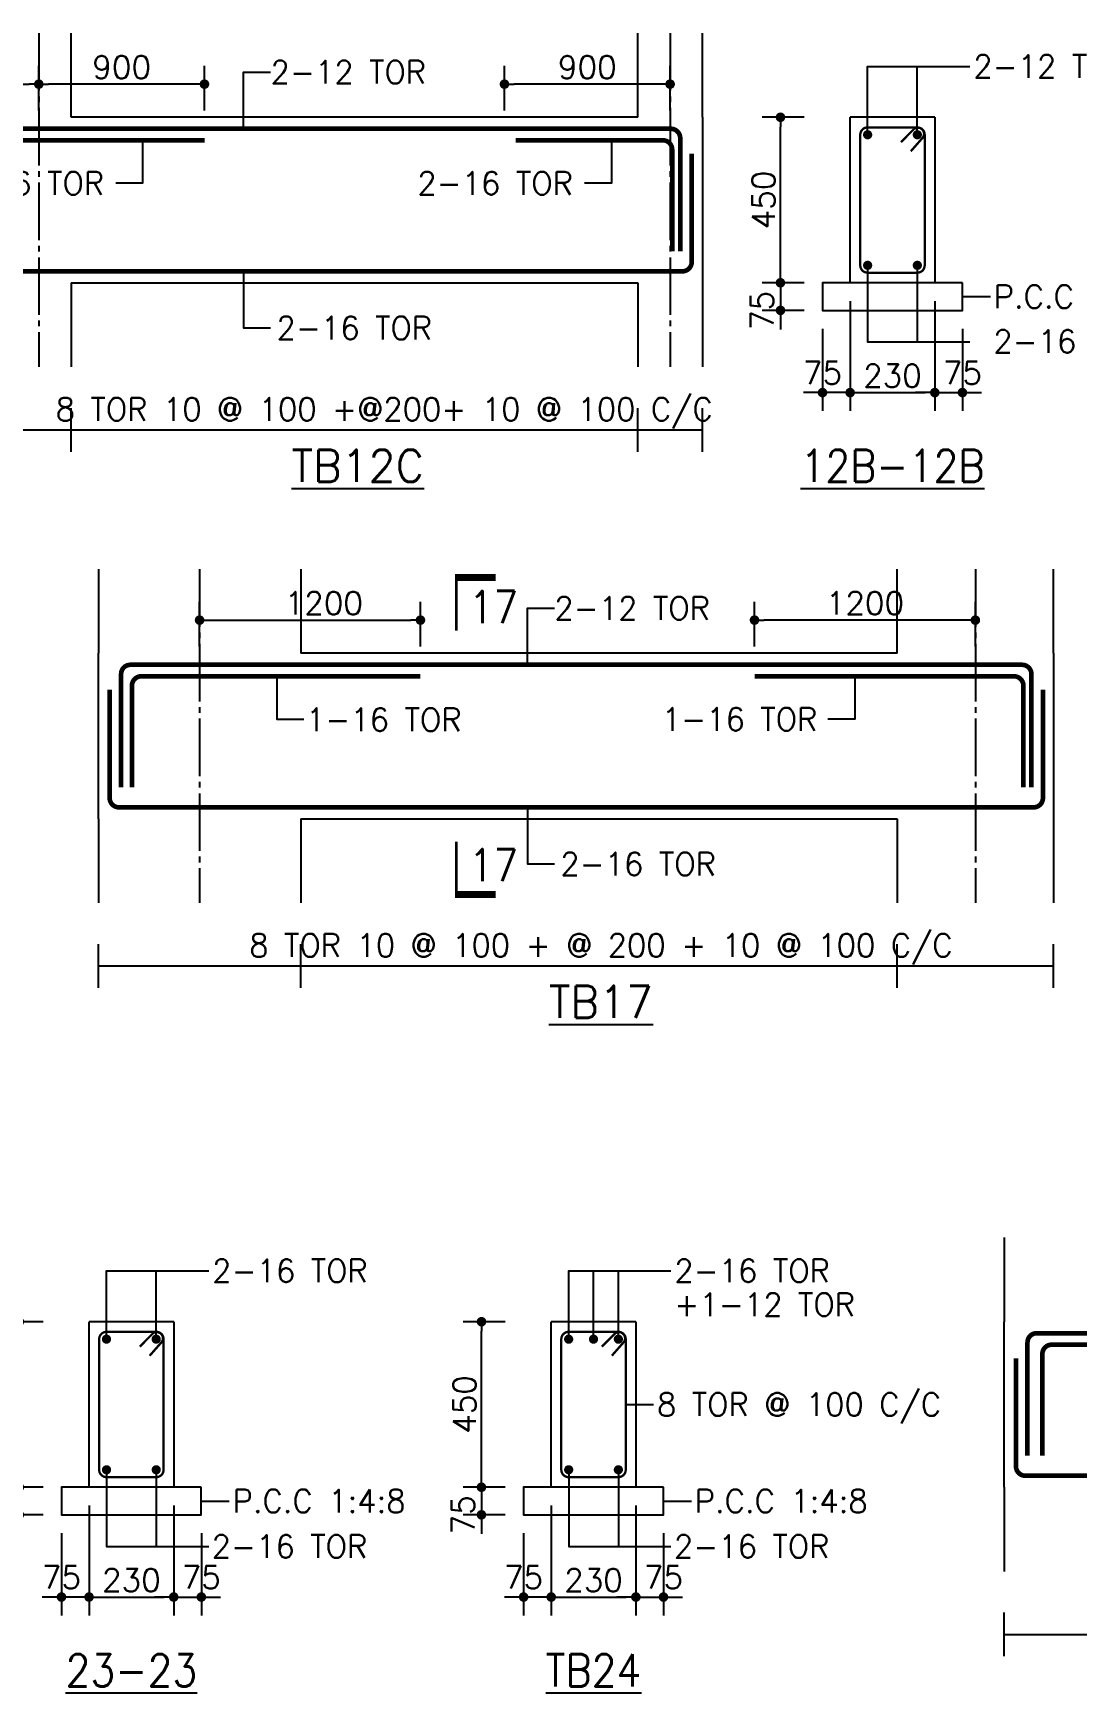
# Model space of a CAD drawing. Extents: x -200722 to 834823, y -494970 to 88783.
# Drawn here: x 258363 to 269703, y -396005 to -377959 of the extents above; entities that cross this region are included whole.
import ezdxf
from ezdxf.enums import TextEntityAlignment as Align

# ---------------------------------------------------------------- set-up
doc = ezdxf.new("R2010")
doc.units = 0
doc.header["$LTSCALE"] = 100
doc.header["$MEASUREMENT"] = 0
doc.header["$PDMODE"] = 34
doc.linetypes.add('CL', pattern=[3.25, 2.5, -0.25, 0.25, -0.25])
doc.layers.get('0').update_dxf_attribs({"linetype": 'CONTINUOUS'})
doc.layers.get('DEFPOINTS').update_dxf_attribs({"linetype": 'CONTINUOUS'})
for name, color, linetype in [('ARO', 7, 'CONTINUOUS'), ('B_NO', 3, 'CONTINUOUS'), ('BEAM', 4, 'CONTINUOUS'), ('CL', 8, 'CL'), ('FOOTING DIM', 4, 'CONTINUOUS'), ('STEEL', 6, 'CONTINUOUS'), ('TEXT', 2, 'CONTINUOUS')]:
    doc.layers.add(name, color=color, linetype=linetype)
doc.styles.add('ROMANS', font='romans.shx')
doc.styles.get("Standard").update_dxf_attribs({"font": 'simplex.shx'})
doc.dimstyles.new('STANDARD$0', dxfattribs={"dimtxt": 2.5, "dimasz": 2.5, "dimexe": 2, "dimexo": 0.7, "dimgap": 0.9, "dimtad": 1, "dimdec": 0, "dimdsep": 46, "dimtxsty": 'ROMANS', "dimcen": 0.09, "dimclrd": 4, "dimclre": 4, "dimclrt": 3, "dimadec": 0, "dimazin": 0, "dimtfac": 1, "dimtdec": 0, "dimtmove": 0, "dimatfit": 3, "dimfxl": 1, "dimtolj": 1, "dimtzin": 0, "dimarcsym": 0})

# ---------------------------------------------------------------- blocks, each defined once
blk = doc.blocks.new('DOT')
at = {"color": 0, "linetype": 'ByBlock'}
blk.add_line((-0.5, 0), (-1, 0), dxfattribs=at)
at = {"color": 0, "linetype": 'ByBlock', "const_width": 0.5}
blk.add_lwpolyline([(-0.25, 0, 1), (0.25, 0, 1)], format="xyb", close=True, dxfattribs=at)
blk = doc.blocks.new('*D1486')
at = {"layer": 'BEAM', "color": 0, "lineweight": -2, "transparency": 16777216}
for p, q in [((267240, -380873), (267240, -382067)), ((268160, -380873), (268160, -382067)), ((267344, -381867), (268056, -381867))]:
    blk.add_line(p, q, dxfattribs=at)
at = {"layer": 'DEFPOINTS', "color": 0, "lineweight": -3, "transparency": 16777216}
for p in [(267240, -380673), (268160, -380673), (268160, -381867)]:
    blk.add_point(p, dxfattribs=at)
at = {"layer": 'BEAM', "color": 0, "lineweight": -2, "transparency": 16777216, "xscale": 104, "yscale": 104, "zscale": 104, "rotation": 180}
blk.add_blockref('DOT', (267240, -381867), dxfattribs=at)
at = {"layer": 'BEAM', "color": 0, "lineweight": -2, "transparency": 16777216, "xscale": 104, "yscale": 104, "zscale": 104}
blk.add_blockref('DOT', (268160, -381867), dxfattribs=at)
at = {"layer": 'BEAM', "color": 0, "transparency": 16777216, "insert": (267700, -381683), "char_height": 248, "attachment_point": 5}
blk.add_mtext('\\A1;230', dxfattribs=at)
blk = doc.blocks.new('_DOT')
at = {"color": 0, "linetype": 'ByBlock'}
blk.add_line((-0.5, 0), (-1, 0), dxfattribs=at)
at = {"color": 0, "linetype": 'ByBlock', "const_width": 0.5}
blk.add_lwpolyline([(-0.25, 0, 1), (0.25, 0, 1)], format="xyb", close=True, dxfattribs=at)
blk = doc.blocks.new('*D1487')
at = {"layer": 'BEAM', "color": 0, "lineweight": -2, "transparency": 16777216}
for p, q in [((266740, -378873), (266283, -378873)), ((266483, -380569), (266483, -378977)), ((266740, -380673), (266283, -380673))]:
    blk.add_line(p, q, dxfattribs=at)
at = {"layer": 'DEFPOINTS', "color": 0, "lineweight": -3, "transparency": 16777216}
for p in [(266483, -378873), (266940, -378873), (266940, -380673)]:
    blk.add_point(p, dxfattribs=at)
at = {"layer": 'BEAM', "color": 0, "lineweight": -2, "transparency": 16777216, "xscale": 104, "yscale": 104, "zscale": 104}
for p, rotation in [((266483, -378873), 90), ((266483, -380673), 270)]:
    blk.add_blockref('DOT', p, dxfattribs=dict(at, rotation=rotation))
at = {"layer": 'BEAM', "color": 0, "transparency": 16777216, "insert": (266299, -379773), "char_height": 248, "attachment_point": 5, "rotation": 90}
blk.add_mtext('\\A1;450', dxfattribs=at)
blk = doc.blocks.new('*D1489')
at = {"layer": 'BEAM', "color": 0, "lineweight": -2, "transparency": 16777216}
for p, q in [((268160, -381173), (268160, -382067)), ((268460, -381173), (268460, -382067)), ((268056, -381867), (267952, -381867)), ((268160, -381867), (268460, -381867)), ((268564, -381867), (268668, -381867))]:
    blk.add_line(p, q, dxfattribs=at)
at = {"layer": 'DEFPOINTS', "color": 0, "lineweight": -3, "transparency": 16777216}
for p in [(268160, -380973), (268460, -380973), (268460, -381867)]:
    blk.add_point(p, dxfattribs=at)
at = {"layer": 'BEAM', "color": 0, "lineweight": -2, "transparency": 16777216, "xscale": 104, "yscale": 104, "zscale": 104}
blk.add_blockref('DOT', (268160, -381867), dxfattribs=at)
at = {"layer": 'BEAM', "color": 0, "lineweight": -2, "transparency": 16777216, "xscale": 104, "yscale": 104, "zscale": 104, "rotation": 180}
blk.add_blockref('DOT', (268460, -381867), dxfattribs=at)
at = {"layer": 'BEAM', "color": 0, "transparency": 16777216, "insert": (268460, -381651), "char_height": 248, "attachment_point": 5}
blk.add_mtext('\\A1;75', dxfattribs=at)
blk = doc.blocks.new('*D1490')
at = {"layer": 'BEAM', "color": 0, "lineweight": -2, "transparency": 16777216}
for p, q in [((266940, -381173), (266940, -382067)), ((267240, -381173), (267240, -382067)), ((266836, -381867), (266732, -381867)), ((267240, -381867), (266940, -381867)), ((267344, -381867), (267448, -381867))]:
    blk.add_line(p, q, dxfattribs=at)
at = {"layer": 'DEFPOINTS', "color": 0, "lineweight": -3, "transparency": 16777216}
for p in [(266940, -380973), (267240, -380973), (266940, -381867)]:
    blk.add_point(p, dxfattribs=at)
at = {"layer": 'BEAM', "color": 0, "lineweight": -2, "transparency": 16777216, "xscale": 104, "yscale": 104, "zscale": 104}
blk.add_blockref('DOT', (266940, -381867), dxfattribs=at)
at = {"layer": 'BEAM', "color": 0, "lineweight": -2, "transparency": 16777216, "xscale": 104, "yscale": 104, "zscale": 104, "rotation": 180}
blk.add_blockref('DOT', (267240, -381867), dxfattribs=at)
at = {"layer": 'BEAM', "color": 0, "transparency": 16777216, "insert": (266940, -381651), "char_height": 248, "attachment_point": 5}
blk.add_mtext('\\A1;75', dxfattribs=at)
blk = doc.blocks.new('*D1491')
at = {"layer": 'BEAM', "color": 0, "lineweight": -2, "transparency": 16777216}
for p, q in [((266483, -380569), (266483, -380465)), ((266740, -380673), (266283, -380673)), ((266483, -380673), (266483, -380973)), ((266740, -380973), (266283, -380973)), ((266483, -381077), (266483, -381181))]:
    blk.add_line(p, q, dxfattribs=at)
at = {"layer": 'DEFPOINTS', "color": 0, "lineweight": -3, "transparency": 16777216}
for p in [(266940, -380673), (266483, -380973), (266940, -380973)]:
    blk.add_point(p, dxfattribs=at)
at = {"layer": 'BEAM', "color": 0, "lineweight": -2, "transparency": 16777216, "xscale": 104, "yscale": 104, "zscale": 104}
for p, rotation in [((266483, -380673), 270), ((266483, -380973), 90)]:
    blk.add_blockref('DOT', p, dxfattribs=dict(at, rotation=rotation))
at = {"layer": 'BEAM', "color": 0, "transparency": 16777216, "insert": (266283, -380973), "char_height": 248, "attachment_point": 5, "rotation": 90}
blk.add_mtext('\\A1;75', dxfattribs=at)
blk = doc.blocks.new('*D1493')
at = {"layer": 'BEAM', "color": 0, "lineweight": -2, "transparency": 16777216}
for p, q in [((263484, -378798), (263484, -378313)), ((265284, -378798), (265284, -378313)), ((265180, -378513), (263588, -378513))]:
    blk.add_line(p, q, dxfattribs=at)
at = {"layer": 'DEFPOINTS', "color": 0, "lineweight": -3, "transparency": 16777216}
for p in [(263484, -378513), (263484, -378998), (265284, -378998)]:
    blk.add_point(p, dxfattribs=at)
at = {"layer": 'BEAM', "color": 0, "lineweight": -2, "transparency": 16777216, "xscale": 104, "yscale": 104, "zscale": 104, "rotation": 180}
blk.add_blockref('DOT', (263484, -378513), dxfattribs=at)
at = {"layer": 'BEAM', "color": 0, "lineweight": -2, "transparency": 16777216, "xscale": 104, "yscale": 104, "zscale": 104}
blk.add_blockref('DOT', (265284, -378513), dxfattribs=at)
at = {"layer": 'BEAM', "color": 0, "transparency": 16777216, "insert": (264384, -378329), "char_height": 248, "attachment_point": 5}
blk.add_mtext('\\A1;900', dxfattribs=at)
blk = doc.blocks.new('*D1494')
at = {"layer": 'BEAM', "color": 0, "lineweight": -2, "transparency": 16777216}
for p, q in [((258424, -378798), (258424, -378313)), ((260224, -378798), (260224, -378313)), ((260120, -378513), (258528, -378513))]:
    blk.add_line(p, q, dxfattribs=at)
at = {"layer": 'DEFPOINTS', "color": 0, "lineweight": -3, "transparency": 16777216}
for p in [(258424, -378513), (258424, -378998), (260224, -378998)]:
    blk.add_point(p, dxfattribs=at)
at = {"layer": 'BEAM', "color": 0, "lineweight": -2, "transparency": 16777216, "xscale": 104, "yscale": 104, "zscale": 104, "rotation": 180}
blk.add_blockref('DOT', (258424, -378513), dxfattribs=at)
at = {"layer": 'BEAM', "color": 0, "lineweight": -2, "transparency": 16777216, "xscale": 104, "yscale": 104, "zscale": 104}
blk.add_blockref('DOT', (260224, -378513), dxfattribs=at)
at = {"layer": 'BEAM', "color": 0, "transparency": 16777216, "insert": (259324, -378329), "char_height": 248, "attachment_point": 5}
blk.add_mtext('\\A1;900', dxfattribs=at)
blk = doc.blocks.new('*D1495')
at = {"layer": 'BEAM', "color": 0, "lineweight": -2, "transparency": 16777216}
for p, q in [((256224, -378798), (256224, -378313)), ((258424, -378798), (258424, -378313)), ((256328, -378513), (258320, -378513))]:
    blk.add_line(p, q, dxfattribs=at)
at = {"layer": 'DEFPOINTS', "color": 0, "lineweight": -3, "transparency": 16777216}
for p in [(258424, -378513), (256224, -378998), (258424, -378998)]:
    blk.add_point(p, dxfattribs=at)
at = {"layer": 'BEAM', "color": 0, "lineweight": -2, "transparency": 16777216, "xscale": 104, "yscale": 104, "zscale": 104, "rotation": 180}
blk.add_blockref('DOT', (256224, -378513), dxfattribs=at)
at = {"layer": 'BEAM', "color": 0, "lineweight": -2, "transparency": 16777216, "xscale": 104, "yscale": 104, "zscale": 104}
blk.add_blockref('DOT', (258424, -378513), dxfattribs=at)
at = {"layer": 'BEAM', "color": 0, "transparency": 16777216, "insert": (257324, -378329), "char_height": 248, "attachment_point": 5}
blk.add_mtext('\\A1;1100', dxfattribs=at)
blk = doc.blocks.new('*D1516')
at = {"layer": 'BEAM', "color": 0, "lineweight": -2, "transparency": 16777216}
for p, q in [((266201, -384627), (266201, -384141)), ((268601, -384627), (268601, -384141)), ((268497, -384341), (266305, -384341))]:
    blk.add_line(p, q, dxfattribs=at)
at = {"layer": 'DEFPOINTS', "color": 0, "lineweight": -3, "transparency": 16777216}
for p in [(266201, -384341), (266201, -384827), (268601, -384827)]:
    blk.add_point(p, dxfattribs=at)
at = {"layer": 'BEAM', "color": 0, "lineweight": -2, "transparency": 16777216, "xscale": 104, "yscale": 104, "zscale": 104, "rotation": 180}
blk.add_blockref('DOT', (266201, -384341), dxfattribs=at)
at = {"layer": 'BEAM', "color": 0, "lineweight": -2, "transparency": 16777216, "xscale": 104, "yscale": 104, "zscale": 104}
blk.add_blockref('DOT', (268601, -384341), dxfattribs=at)
at = {"layer": 'BEAM', "color": 0, "transparency": 16777216, "insert": (267401, -384157), "char_height": 248, "attachment_point": 5}
blk.add_mtext('\\A1;1200', dxfattribs=at)
blk = doc.blocks.new('*D1519')
at = {"layer": 'BEAM', "color": 0, "lineweight": -2, "transparency": 16777216}
for p, q in [((260171, -384627), (260171, -384141)), ((262571, -384627), (262571, -384141)), ((260275, -384341), (262467, -384341))]:
    blk.add_line(p, q, dxfattribs=at)
at = {"layer": 'DEFPOINTS', "color": 0, "lineweight": -3, "transparency": 16777216}
for p in [(262571, -384341), (260171, -384827), (262571, -384827)]:
    blk.add_point(p, dxfattribs=at)
at = {"layer": 'BEAM', "color": 0, "lineweight": -2, "transparency": 16777216, "xscale": 104, "yscale": 104, "zscale": 104, "rotation": 180}
blk.add_blockref('DOT', (260171, -384341), dxfattribs=at)
at = {"layer": 'BEAM', "color": 0, "lineweight": -2, "transparency": 16777216, "xscale": 104, "yscale": 104, "zscale": 104}
blk.add_blockref('DOT', (262571, -384341), dxfattribs=at)
at = {"layer": 'BEAM', "color": 0, "transparency": 16777216, "insert": (261521, -384157), "char_height": 248, "attachment_point": 5}
blk.add_mtext('\\A1;1200', dxfattribs=at)
blk = doc.blocks.new('*D1549')
at = {"layer": 'BEAM', "color": 0, "lineweight": -2, "transparency": 16777216}
for p, q in [((258970, -393970), (258970, -395164)), ((259890, -393970), (259890, -395164)), ((259074, -394964), (259786, -394964))]:
    blk.add_line(p, q, dxfattribs=at)
at = {"layer": 'DEFPOINTS', "color": 0, "lineweight": -3, "transparency": 16777216}
for p in [(258970, -393770), (259890, -393770), (259890, -394964)]:
    blk.add_point(p, dxfattribs=at)
at = {"layer": 'BEAM', "color": 0, "lineweight": -2, "transparency": 16777216, "xscale": 104, "yscale": 104, "zscale": 104, "rotation": 180}
blk.add_blockref('DOT', (258970, -394964), dxfattribs=at)
at = {"layer": 'BEAM', "color": 0, "lineweight": -2, "transparency": 16777216, "xscale": 104, "yscale": 104, "zscale": 104}
blk.add_blockref('DOT', (259890, -394964), dxfattribs=at)
at = {"layer": 'BEAM', "color": 0, "transparency": 16777216, "insert": (259430, -394780), "char_height": 248, "attachment_point": 5}
blk.add_mtext('\\A1;230', dxfattribs=at)
blk = doc.blocks.new('*D1550')
at = {"layer": 'BEAM', "color": 0, "lineweight": -2, "transparency": 16777216}
for p, q in [((258470, -391970), (258012, -391970)), ((258212, -393666), (258212, -392074)), ((258470, -393770), (258012, -393770))]:
    blk.add_line(p, q, dxfattribs=at)
at = {"layer": 'DEFPOINTS', "color": 0, "lineweight": -3, "transparency": 16777216}
for p in [(258212, -391970), (258670, -391970), (258670, -393770)]:
    blk.add_point(p, dxfattribs=at)
at = {"layer": 'BEAM', "color": 0, "lineweight": -2, "transparency": 16777216, "xscale": 104, "yscale": 104, "zscale": 104}
for p, rotation in [((258212, -391970), 90), ((258212, -393770), 270)]:
    blk.add_blockref('DOT', p, dxfattribs=dict(at, rotation=rotation))
at = {"layer": 'BEAM', "color": 0, "transparency": 16777216, "insert": (258028, -392870), "char_height": 248, "attachment_point": 5, "rotation": 90}
blk.add_mtext('\\A1;450', dxfattribs=at)
blk = doc.blocks.new('*D1545')
at = {"layer": 'BEAM', "color": 0, "lineweight": -2, "transparency": 16777216}
for p, q in [((259890, -394270), (259890, -395164)), ((260190, -394270), (260190, -395164)), ((259786, -394964), (259682, -394964)), ((259890, -394964), (260190, -394964)), ((260294, -394964), (260398, -394964))]:
    blk.add_line(p, q, dxfattribs=at)
at = {"layer": 'DEFPOINTS', "color": 0, "lineweight": -3, "transparency": 16777216}
for p in [(259890, -394070), (260190, -394070), (260190, -394964)]:
    blk.add_point(p, dxfattribs=at)
at = {"layer": 'BEAM', "color": 0, "lineweight": -2, "transparency": 16777216, "xscale": 104, "yscale": 104, "zscale": 104}
blk.add_blockref('DOT', (259890, -394964), dxfattribs=at)
at = {"layer": 'BEAM', "color": 0, "lineweight": -2, "transparency": 16777216, "xscale": 104, "yscale": 104, "zscale": 104, "rotation": 180}
blk.add_blockref('DOT', (260190, -394964), dxfattribs=at)
at = {"layer": 'BEAM', "color": 0, "transparency": 16777216, "insert": (260190, -394748), "char_height": 248, "attachment_point": 5}
blk.add_mtext('\\A1;75', dxfattribs=at)
blk = doc.blocks.new('*D1546')
at = {"layer": 'BEAM', "color": 0, "lineweight": -2, "transparency": 16777216}
for p, q in [((258670, -394270), (258670, -395164)), ((258970, -394270), (258970, -395164)), ((258566, -394964), (258462, -394964)), ((258970, -394964), (258670, -394964)), ((259074, -394964), (259178, -394964))]:
    blk.add_line(p, q, dxfattribs=at)
at = {"layer": 'DEFPOINTS', "color": 0, "lineweight": -3, "transparency": 16777216}
for p in [(258670, -394070), (258970, -394070), (258670, -394964)]:
    blk.add_point(p, dxfattribs=at)
at = {"layer": 'BEAM', "color": 0, "lineweight": -2, "transparency": 16777216, "xscale": 104, "yscale": 104, "zscale": 104}
blk.add_blockref('DOT', (258670, -394964), dxfattribs=at)
at = {"layer": 'BEAM', "color": 0, "lineweight": -2, "transparency": 16777216, "xscale": 104, "yscale": 104, "zscale": 104, "rotation": 180}
blk.add_blockref('DOT', (258970, -394964), dxfattribs=at)
at = {"layer": 'BEAM', "color": 0, "transparency": 16777216, "insert": (258670, -394748), "char_height": 248, "attachment_point": 5}
blk.add_mtext('\\A1;75', dxfattribs=at)
blk = doc.blocks.new('*D1547')
at = {"layer": 'BEAM', "color": 0, "lineweight": -2, "transparency": 16777216}
for p, q in [((258212, -393666), (258212, -393562)), ((258470, -393770), (258012, -393770)), ((258212, -393770), (258212, -394070)), ((258470, -394070), (258012, -394070)), ((258212, -394174), (258212, -394278))]:
    blk.add_line(p, q, dxfattribs=at)
at = {"layer": 'DEFPOINTS', "color": 0, "lineweight": -3, "transparency": 16777216}
for p in [(258670, -393770), (258212, -394070), (258670, -394070)]:
    blk.add_point(p, dxfattribs=at)
at = {"layer": 'BEAM', "color": 0, "lineweight": -2, "transparency": 16777216, "xscale": 104, "yscale": 104, "zscale": 104}
for p, rotation in [((258212, -393770), 270), ((258212, -394070), 90)]:
    blk.add_blockref('DOT', p, dxfattribs=dict(at, rotation=rotation))
at = {"layer": 'BEAM', "color": 0, "transparency": 16777216, "insert": (258012, -394070), "char_height": 248, "attachment_point": 5, "rotation": 90}
blk.add_mtext('\\A1;75', dxfattribs=at)
blk = doc.blocks.new('*D1551')
at = {"layer": 'BEAM', "color": 0, "lineweight": -2, "transparency": 16777216}
for p, q in [((263992, -393970), (263992, -395164)), ((264912, -393970), (264912, -395164)), ((264096, -394964), (264808, -394964))]:
    blk.add_line(p, q, dxfattribs=at)
at = {"layer": 'DEFPOINTS', "color": 0, "lineweight": -3, "transparency": 16777216}
for p in [(263992, -393770), (264912, -393770), (264912, -394964)]:
    blk.add_point(p, dxfattribs=at)
at = {"layer": 'BEAM', "color": 0, "lineweight": -2, "transparency": 16777216, "xscale": 104, "yscale": 104, "zscale": 104, "rotation": 180}
blk.add_blockref('DOT', (263992, -394964), dxfattribs=at)
at = {"layer": 'BEAM', "color": 0, "lineweight": -2, "transparency": 16777216, "xscale": 104, "yscale": 104, "zscale": 104}
blk.add_blockref('DOT', (264912, -394964), dxfattribs=at)
at = {"layer": 'BEAM', "color": 0, "transparency": 16777216, "insert": (264452, -394780), "char_height": 248, "attachment_point": 5}
blk.add_mtext('\\A1;230', dxfattribs=at)
blk = doc.blocks.new('*D1552')
at = {"layer": 'BEAM', "color": 0, "lineweight": -2, "transparency": 16777216}
for p, q in [((263492, -391970), (263034, -391970)), ((263234, -393666), (263234, -392074)), ((263492, -393770), (263034, -393770))]:
    blk.add_line(p, q, dxfattribs=at)
at = {"layer": 'DEFPOINTS', "color": 0, "lineweight": -3, "transparency": 16777216}
for p in [(263234, -391970), (263692, -391970), (263692, -393770)]:
    blk.add_point(p, dxfattribs=at)
at = {"layer": 'BEAM', "color": 0, "lineweight": -2, "transparency": 16777216, "xscale": 104, "yscale": 104, "zscale": 104}
for p, rotation in [((263234, -391970), 90), ((263234, -393770), 270)]:
    blk.add_blockref('DOT', p, dxfattribs=dict(at, rotation=rotation))
at = {"layer": 'BEAM', "color": 0, "transparency": 16777216, "insert": (263050, -392870), "char_height": 248, "attachment_point": 5, "rotation": 90}
blk.add_mtext('\\A1;450', dxfattribs=at)
blk = doc.blocks.new('*D1553')
at = {"layer": 'BEAM', "color": 0, "lineweight": -2, "transparency": 16777216}
for p, q in [((264912, -394270), (264912, -395164)), ((265212, -394270), (265212, -395164)), ((264808, -394964), (264704, -394964)), ((264912, -394964), (265212, -394964)), ((265316, -394964), (265420, -394964))]:
    blk.add_line(p, q, dxfattribs=at)
at = {"layer": 'DEFPOINTS', "color": 0, "lineweight": -3, "transparency": 16777216}
for p in [(264912, -394070), (265212, -394070), (265212, -394964)]:
    blk.add_point(p, dxfattribs=at)
at = {"layer": 'BEAM', "color": 0, "lineweight": -2, "transparency": 16777216, "xscale": 104, "yscale": 104, "zscale": 104}
blk.add_blockref('DOT', (264912, -394964), dxfattribs=at)
at = {"layer": 'BEAM', "color": 0, "lineweight": -2, "transparency": 16777216, "xscale": 104, "yscale": 104, "zscale": 104, "rotation": 180}
blk.add_blockref('DOT', (265212, -394964), dxfattribs=at)
at = {"layer": 'BEAM', "color": 0, "transparency": 16777216, "insert": (265212, -394748), "char_height": 248, "attachment_point": 5}
blk.add_mtext('\\A1;75', dxfattribs=at)
blk = doc.blocks.new('*D1554')
at = {"layer": 'BEAM', "color": 0, "lineweight": -2, "transparency": 16777216}
for p, q in [((263692, -394270), (263692, -395164)), ((263992, -394270), (263992, -395164)), ((263588, -394964), (263484, -394964)), ((263992, -394964), (263692, -394964)), ((264096, -394964), (264200, -394964))]:
    blk.add_line(p, q, dxfattribs=at)
at = {"layer": 'DEFPOINTS', "color": 0, "lineweight": -3, "transparency": 16777216}
for p in [(263692, -394070), (263992, -394070), (263692, -394964)]:
    blk.add_point(p, dxfattribs=at)
at = {"layer": 'BEAM', "color": 0, "lineweight": -2, "transparency": 16777216, "xscale": 104, "yscale": 104, "zscale": 104}
blk.add_blockref('DOT', (263692, -394964), dxfattribs=at)
at = {"layer": 'BEAM', "color": 0, "lineweight": -2, "transparency": 16777216, "xscale": 104, "yscale": 104, "zscale": 104, "rotation": 180}
blk.add_blockref('DOT', (263992, -394964), dxfattribs=at)
at = {"layer": 'BEAM', "color": 0, "transparency": 16777216, "insert": (263692, -394748), "char_height": 248, "attachment_point": 5}
blk.add_mtext('\\A1;75', dxfattribs=at)
blk = doc.blocks.new('*D1555')
at = {"layer": 'BEAM', "color": 0, "lineweight": -2, "transparency": 16777216}
for p, q in [((263234, -393666), (263234, -393562)), ((263492, -393770), (263034, -393770)), ((263234, -393770), (263234, -394070)), ((263492, -394070), (263034, -394070)), ((263234, -394174), (263234, -394278))]:
    blk.add_line(p, q, dxfattribs=at)
at = {"layer": 'DEFPOINTS', "color": 0, "lineweight": -3, "transparency": 16777216}
for p in [(263692, -393770), (263234, -394070), (263692, -394070)]:
    blk.add_point(p, dxfattribs=at)
at = {"layer": 'BEAM', "color": 0, "lineweight": -2, "transparency": 16777216, "xscale": 104, "yscale": 104, "zscale": 104}
for p, rotation in [((263234, -393770), 270), ((263234, -394070), 90)]:
    blk.add_blockref('DOT', p, dxfattribs=dict(at, rotation=rotation))
at = {"layer": 'BEAM', "color": 0, "transparency": 16777216, "insert": (263034, -394070), "char_height": 248, "attachment_point": 5, "rotation": 90}
blk.add_mtext('\\A1;75', dxfattribs=at)

msp = doc.modelspace()

# ---------------------------------------------------------------- linework, layer by layer
at = {"layer": 'ARO', "color": 18, "true_color": 0x000000}
for points, elevation in [([(260648.5, -378998.1), (260648.5, -378382.3), (260941.6, -378382.3)], -1101.5), ([(259552.3, -379123.1), (259552.3, -379590.1), (259259.2, -379590.1)], 0), ([(264646, -379123.1), (264646, -379590.1), (264352.9, -379590.1)], 0), ([(260648.5, -380548.1), (260648.5, -381164), (260941.6, -381164)], -1101.5), ([(263733.3, -384826.9), (263733.3, -384211.1), (264026.4, -384211.1)], -1101.5), ([(261011.3, -384951.9), (261011.3, -385418.9), (261304.4, -385418.9)], -1101.5), ([(267291.5, -384951.9), (267291.5, -385418.9), (266998.4, -385418.9)], 0), ([(263733.3, -386376.9), (263733.3, -386992.8), (264026.4, -386992.8)], -1101.5)]:
    msp.add_lwpolyline(points, dxfattribs=dict(at, elevation=elevation))
at = {"layer": 'B_NO', "color": 7, "elevation": -1101.5}
for points in [[(262959.6, -384454.8, 30, 30, 0), (262959.6, -383878.3, 75, 75, 0), (263387.1, -383878.3, 75, 75, 0)], [(262959.6, -386749.1, 30, 30, 0), (262959.6, -387325.6, 75, 75, 0), (263387.1, -387325.6, 75, 75, 0)]]:
    msp.add_lwpolyline(points, format="xyseb", dxfattribs=at)
at = {"layer": 'BEAM', "color": 18, "linetype": 'ByBlock', "true_color": 0x000000}
for p, q in [((258774.5, -378873.1), (258774.5, -377958.7)), ((264934.5, -378873.1, 0), (264934.5, -377958.7, 0)), ((265634.5, -378873.1, 0), (265634.5, -377958.7, 0)), ((265634.5, -378873.1, 0), (265634.5, -380673.1, 0)), ((258774.5, -380673.1, 0), (258774.5, -381587.5, 0)), ((258774.5, -380673.1, 0), (264934.5, -380673.1, 0)), ((264934.5, -380673.1, 0), (264934.5, -381587.5, 0)), ((265634.5, -380673.1, 0), (265634.5, -381587.5, 0)), ((258774.5, -382510.8), (258774.5, -382035.5)), ((264934.5, -382510.8), (264934.5, -382035.5)), ((265634.5, -382510.8), (265634.5, -382035.5)), ((241172.5, -382273.1), (265634.5, -382273.1)), ((259070.9, -383787.5), (259070.9, -384701.9)), ((261270.9, -383787.5, 62.1), (261270.9, -384701.9, 62.1)), ((267750.9, -384701.9), (267750.9, -383787.5)), ((269450.9, -384701.9, 0), (269450.9, -383787.5, 0)), ((259070.9, -386501.9), (259070.9, -384701.9)), ((269450.9, -384701.9, 0), (269450.9, -386501.9)), ((259070.9, -386501.9), (259070.9, -387416.3)), ((261270.9, -386501.9), (267750.9, -386501.9)), ((261270.9, -386501.9), (261270.9, -387416.3)), ((267750.9, -386501.9), (267750.9, -387416.3)), ((269450.9, -386501.9), (269450.9, -387416.3)), ((259070.9, -388339.6, 0), (259070.9, -387864.3, 0)), ((261270.9, -388339.6), (261270.9, -387864.3)), ((267750.9, -388339.6), (267750.9, -387864.3)), ((269450.9, -388339.6, 0), (269450.9, -387864.3, 0)), ((259070.9, -388101.9, 0), (269450.9, -388101.9, 0)), ((268912.3, -391055.8), (268912.3, -391970.2)), ((268912.3, -393770.2), (268912.3, -391970.2)), ((268912.3, -393770.2), (268912.3, -394684.6)), ((268912.3, -395607.8), (268912.3, -395132.6)), ((268912.3, -395370.2), (289582.3, -395370.2))]:
    msp.add_line(p, q, dxfattribs=at)
at = {"layer": 'BEAM', "color": 18, "true_color": 0x000000}
for p, q in [((268160.2, -378873.1), (267240.2, -378873.1)), ((267240.2, -380673.1), (267240.2, -378873.1)), ((268160.2, -378873.1), (268160.2, -380673.1)), ((268160.2, -380673.1), (267240.2, -380673.1)), ((259889.7, -391970.2, 1101.5), (258969.7, -391970.2, 1101.5)), ((258969.7, -393770.2, 1101.5), (258969.7, -391970.2, 1101.5)), ((259889.7, -391970.2, 1101.5), (259889.7, -393770.2, 1101.5)), ((264911.6, -391970.2), (263991.6, -391970.2)), ((263991.6, -393770.2, 0), (263991.6, -391970.2)), ((264911.6, -391970.2), (264911.6, -393770.2, 0)), ((259889.7, -393770.2, 1101.5), (258969.7, -393770.2, 1101.5)), ((264911.6, -393770.2, 0), (263991.6, -393770.2, 0))]:
    msp.add_line(p, q, dxfattribs=at)
for points, elevation in [([(268160.2, -379473.1), (268160.2, -380673.1)], 0), ([(259889.7, -392570.2), (259889.7, -393770.2)], 1101.5), ([(264911.6, -392570.2), (264911.6, -393770.2)], 0)]:
    msp.add_lwpolyline(points, dxfattribs=dict(at, elevation=elevation))
for points, elevation in [([(268460.2, -380673.1), (266940.2, -380673.1), (266940.2, -380973.1), (268460.2, -380973.1)], 0), ([(260189.7, -393770.2), (258669.7, -393770.2), (258669.7, -394070.2), (260189.7, -394070.2)], 1101.5), ([(265211.6, -393770.2), (263691.6, -393770.2), (263691.6, -394070.2), (265211.6, -394070.2)], 0)]:
    msp.add_lwpolyline(points, close=True, dxfattribs=dict(at, elevation=elevation))
at = {"layer": 'CL', "color": 18, "linetype": 'CL', "lineweight": -3, "ltscale": 2.5, "true_color": 0x000000}
for p, q in [((258424.5, -377958.7, 0), (258424.5, -381587.5, 0)), ((265284.5, -377958.7, 0), (265284.5, -381587.5, 0)), ((260170.9, -383787.5), (260170.9, -387416.3)), ((268600.9, -383787.5), (268600.9, -387416.3))]:
    msp.add_line(p, q, dxfattribs=at)
at = {"layer": 'FOOTING DIM', "color": 18, "true_color": 0x000000}
for p, q in [((264934.5, -378873.1, 0.2), (258774.5, -378873.1, -6.4)), ((267750.9, -384701.9, 0.2), (261270.9, -384701.9))]:
    msp.add_line(p, q, dxfattribs=at)
at = {"layer": 'STEEL', "color": 18, "true_color": 0x000000}
for points, const_width, elevation in [([(265393.6, -380329), (265393.6, -379099.7, 0.4142136), (265292, -378998.1), (241520.1, -378998.1, 0.4142136), (241420.1, -379098.1), (241420.1, -380329)], 50.8, -1101.5), ([(267791.6, -379144.1), (267932, -379002.3, -0.9245164), (268026.3, -379098), (267899, -379243, -122.114008)], 25, 0), ([(241295.1, -379269.8), (241295.1, -380446.5, 0.4142136), (241396.7, -380548.1), (265417, -380548.1, 0.4142136), (265518.6, -380446.5), (265518.6, -379269.8)], 50.8, -1101.5), ([(269210, -386157.8), (269210, -384928.5, 0.4142136), (269108.4, -384826.9), (259418.5, -384826.9, 0.4142136), (259318.5, -384926.9), (259318.5, -386157.8)], 50.8, -1101.5), ([(259193.5, -385098.6), (259193.5, -386275.3, 0.4142136), (259295.1, -386376.9), (269233.4, -386376.9, 0.4142136), (269335, -386275.3), (269335, -385098.6)], 50.8, -1101.5), ([(259521.1, -392241.1), (259661.5, -392099.4, -0.9245164), (259755.8, -392195.1), (259628.4, -392340, -122.114008)], 25, 1101.5), ([(264543, -392241.1), (264683.4, -392099.4, -0.9245164), (264777.7, -392195.1), (264650.4, -392340, -122.114008)], 25, 0), ([(289325.5, -393426.1), (289325.5, -392196.8, 0.4142136), (289223.9, -392095.2), (269267.3, -392095.2, 0.4142136), (269167.3, -392195.2), (269167.3, -393426.1)], 50.8, -1101.5), ([(269042.3, -392366.9), (269042.3, -393543.6, 0.4142136), (269143.9, -393645.2), (289348.9, -393645.2, 0.4142136), (289450.5, -393543.6), (289450.5, -392366.9)], 50.8, -1101.5)]:
    msp.add_lwpolyline(points, format="xyb", dxfattribs=dict(at, const_width=const_width, elevation=elevation))
for points, const_width, elevation in [([(267430.2, -378983.1), (267970.2, -378983.1, -0.4142136), (268050.2, -379063.1), (268050.2, -380483.1, -0.4142136), (267970.2, -380563.1), (267430.2, -380563.1, -0.4142136), (267350.2, -380483.1), (267350.2, -379063.1, -0.4142136)], 25.4, 0), ([(267405.2, -379063.1, 1), (267455.2, -379063.1, 1)], 50, 0), ([(267945.2, -379063.1, 1), (267995.2, -379063.1, 1)], 50, 0), ([(267405.2, -380483.1, -1), (267455.2, -380483.1, -1)], 50, 0), ([(267945.2, -380483.1, -1), (267995.2, -380483.1, -1)], 50, 0), ([(259159.7, -392080.2), (259699.7, -392080.2, -0.4142136), (259779.7, -392160.2), (259779.7, -393580.2, -0.4142136), (259699.7, -393660.2), (259159.7, -393660.2, -0.4142136), (259079.7, -393580.2), (259079.7, -392160.2, -0.4142136)], 25.4, 1101.5), ([(259134.7, -392160.2, 1), (259184.7, -392160.2, 1)], 50, 1101.5), ([(259674.7, -392160.2, 1), (259724.7, -392160.2, 1)], 50, 1101.5), ([(264181.6, -392080.2), (264721.6, -392080.2, -0.4142136), (264801.6, -392160.2), (264801.6, -393580.2, -0.4142136), (264721.6, -393660.2), (264181.6, -393660.2, -0.4142136), (264101.6, -393580.2), (264101.6, -392160.2, -0.4142136)], 25.4, 0), ([(264156.6, -392160.2, 1), (264206.6, -392160.2, 1)], 50, 0), ([(264426.6, -392160.2, 1), (264476.6, -392160.2, 1)], 50, 0), ([(264696.6, -392160.2, 1), (264746.6, -392160.2, 1)], 50, 0), ([(259134.7, -393580.2, -1), (259184.7, -393580.2, -1)], 50, 1101.5), ([(259674.7, -393580.2, -1), (259724.7, -393580.2, -1)], 50, 1101.5), ([(264156.6, -393580.2, -1), (264206.6, -393580.2, -1)], 50, 0), ([(264696.6, -393580.2, -1), (264746.6, -393580.2, -1)], 50, 0)]:
    msp.add_lwpolyline(points, format="xyb", close=True, dxfattribs=dict(at, const_width=const_width, elevation=elevation))
at = {"layer": 'STEEL', "color": 3, "const_width": 50.8, "elevation": 0}
msp.add_lwpolyline([(260224.5, -379123.1), (256224.5, -379123.1)], dxfattribs=at)
at = {"layer": 'STEEL', "color": 3, "const_width": 50.8}
for points, elevation in [([(265306.3, -380329), (265306.3, -379224.7, 0.4142136), (265204.7, -379123.1), (263604.5, -379123.1)], 0), ([(259436, -386157.8), (259436, -385053.5, -0.4142136), (259537.6, -384951.9), (262570.9, -384951.9)], -1101.5), ([(269122.6, -386157.8), (269122.6, -385053.5, 0.4142136), (269021, -384951.9), (266200.9, -384951.9)], 0), ([(269328.8, -393426.1), (269328.8, -392321.8, -0.4142136), (269430.4, -392220.2), (273142.3, -392220.2)], -1101.5)]:
    msp.add_lwpolyline(points, format="xyb", dxfattribs=dict(at, elevation=elevation))
at = {"layer": 'TEXT', "color": 18, "true_color": 0x000000}
for points, elevation in [([(267430.2, -379063.1), (267430.2, -378319.4), (268541.8, -378319.4)], 0), ([(267970.2, -379063.1), (267970.2, -378319.4)], 0), ([(267430.2, -380483.1), (267430.2, -381316.4), (268541.8, -381316.4)], 0), ([(267970.2, -380483.1), (267970.2, -381316.4)], 0), ([(268460.2, -380823.1), (268763.7, -380823.1)], 0), ([(259159.7, -392160.2), (259159.7, -391416.4), (260271.2, -391416.4)], 1101.5), ([(259699.7, -392160.2), (259699.7, -391416.4)], 1101.5), ([(264181.6, -392160.2), (264181.6, -391416.4), (265293.2, -391416.4)], 0), ([(264451.6, -392160.2), (264451.6, -391416.4)], 0), ([(264721.6, -392160.2), (264721.6, -391416.4)], 0), ([(264801.6, -392870.2), (265105.1, -392870.2)], 0), ([(259159.7, -393580.2), (259159.7, -394413.5), (260271.2, -394413.5)], 1101.5), ([(259699.7, -393580.2), (259699.7, -394413.5)], 1101.5), ([(264181.6, -393580.2), (264181.6, -394413.5), (265293.2, -394413.5)], 0), ([(264721.6, -393580.2), (264721.6, -394413.5)], 0), ([(260189.7, -393920.2), (260493.2, -393920.2)], 1101.5), ([(265211.6, -393920.2), (265515.1, -393920.2)], 0)]:
    msp.add_lwpolyline(points, dxfattribs=dict(at, elevation=elevation))

# ---------------------------------------------------------------- texts
at = {"layer": 'B_NO', "color": 18, "true_color": 0x000000}
for s, height, width, p in [('8 TOR 10 @ 100 +@200+ 10 @ 100 C/C', 250, 0.98, (262177.4, -382066, -1101.5)), ('%%UTB12C', 350, 0.98, (261889.5, -382663.4, -1101.5)), ('%%U12B-12B', 350, 0.9, (267700.2, -382663.4, 0)), ('8 TOR 10 @ 100 + @ 200 + 10 @ 100 C/C', 250, 0.98, (264532.4, -387894.8, -7446.6)), ('%%UTB17', 350, 0.98, (264532.4, -388492.2, -7446.6)), ('%%U23-23', 350, 0.9, (259429.7, -395760.4, 1101.5)), ('%%UTB24', 350, 0.9, (264451.6, -395760.4, 0))]:
    msp.add_text(s, height=height, dxfattribs=dict(at, width=width)).set_placement(p, align=Align.MIDDLE)
at = {"layer": 'B_NO', "color": 18, "true_color": 0x000000, "width": 0.9}
for p in [(263095.2, -384198.8, -1101.5), (263095.2, -387005.1, -1101.5)]:
    msp.add_text('17', height=350, dxfattribs=at).set_placement(p, align=Align.MIDDLE_LEFT)
at = {"layer": 'TEXT', "color": 18, "true_color": 0x000000, "width": 0.98}
for s, p in [('2-12 TOR', (260941.6, -378382.3, -1101.5)), ('2-12 TOR', (268578.2, -378319.4)), ('1-16 TOR', (257443.6, -379590.1)), ('2-16 TOR', (262537.3, -379590.1)), ('P.C.C 1:4:8', (268800.1, -380823.1)), ('2-16 TOR', (261006.5, -381164, -1101.5)), ('2-16 TOR', (268795.6, -381310.3, 0)), ('2-12 TOR', (264026.4, -384211.1, -1101.5)), ('1-16 TOR', (265193.3, -385418.9, 0)), ('1-16 TOR', (261327.3, -385422.8, -1101.5)), ('2-16 TOR', (264091.2, -386992.8, -1101.5)), ('2-16 TOR', (260307.6, -391416.4, 1101.5)), ('2-16 TOR', (265329.5, -391416.4)), ('+1-12 TOR', (265329.5, -391783.1)), ('8 TOR @ 100 C/C', (265141.5, -392870.2)), ('P.C.C 1:4:8', (260529.5, -393920.2, 1101.5)), ('P.C.C 1:4:8', (265551.5, -393920.2)), ('2-16 TOR', (260302.9, -394413.5, 1101.5)), ('2-16 TOR', (265324.9, -394413.5, 0))]:
    msp.add_text(s, height=250, dxfattribs=at).set_placement(p, align=Align.MIDDLE_LEFT)

# ---------------------------------------------------------------- dimensions: what is measured, and where the dimension line sits
at = {"layer": 'BEAM', "color": 18, "true_color": 0x000000}
for base, p1, p2, override, picture, middle in [((258424.5, -378512.5, 0), (256224.5, -378998.2, 0), (258424.5, -378998.2, 0), {"dimscale": 8, "dimtxt": 31, "dimasz": 13, "dimexe": 25, "dimexo": 25, "dimgap": 7.5, "dimdec": 0, "dimlfac": 0.5, "dimzin": 3, "dimtxsty": 'Standard', "dimblk": 'DOT', "dimcen": 3, "dimdle": 4, "dimclrd": 0, "dimclre": 0, "dimclrt": 0, "dimtdec": 0, "dimtmove": 2, "dimldrblk": 'DOT', "dimtzin": 3}, '*D1495', (257324.5, -378328.5, 0)), ((268160.2, -381867), (267240.2, -380673.1), (268160.2, -380673.1), {"dimscale": 8, "dimtxt": 31, "dimasz": 13, "dimexe": 25, "dimexo": 25, "dimgap": 7.5, "dimdec": 0, "dimlfac": 0.25, "dimzin": 3, "dimtxsty": 'Standard', "dimblk": 'DOT', "dimcen": 3, "dimdle": 4, "dimclrd": 0, "dimclre": 0, "dimclrt": 0, "dimtdec": 0, "dimtmove": 2, "dimldrblk": 'DOT', "dimtzin": 3}, '*D1486', (267700.2, -381683)), ((259889.7, -394964.1, 1101.5), (258969.7, -393770.2, 1101.5), (259889.7, -393770.2, 1101.5), {"dimscale": 8, "dimtxt": 31, "dimasz": 13, "dimexe": 25, "dimexo": 25, "dimgap": 7.5, "dimdec": 0, "dimlfac": 0.25, "dimzin": 3, "dimtxsty": 'Standard', "dimblk": 'DOT', "dimcen": 3, "dimdle": 4, "dimclrd": 0, "dimclre": 0, "dimclrt": 0, "dimtdec": 0, "dimtmove": 2, "dimldrblk": 'DOT', "dimtzin": 3}, '*D1549', (259429.7, -394780.1, 1101.5)), ((264911.6, -394964.1, 0), (263991.6, -393770.2, 0), (264911.6, -393770.2, 0), {"dimscale": 8, "dimtxt": 31, "dimasz": 13, "dimexe": 25, "dimexo": 25, "dimgap": 7.5, "dimdec": 0, "dimlfac": 0.25, "dimzin": 3, "dimtxsty": 'Standard', "dimblk": 'DOT', "dimcen": 3, "dimdle": 4, "dimclrd": 0, "dimclre": 0, "dimclrt": 0, "dimtdec": 0, "dimtmove": 2, "dimldrblk": 'DOT', "dimtzin": 3}, '*D1551', (264451.6, -394780.1, 0))]:
    dim = msp.add_linear_dim(base=base, p1=p1, p2=p2, dimstyle='STANDARD$0', override=override, dxfattribs=at)
    dim.commit()
    dim.dimension.update_dxf_attribs({"geometry": picture, "text_midpoint": middle})
for base, p1, p2, angle, override, picture, middle in [((258424.5, -378512.5, 0), (260224.5, -378998.2, 0), (258424.5, -378998.2, 0), 180, {"dimscale": 8, "dimtxt": 31, "dimasz": 13, "dimexe": 25, "dimexo": 25, "dimgap": 7.5, "dimdec": 0, "dimlfac": 0.5, "dimzin": 3, "dimtxsty": 'Standard', "dimblk": 'DOT', "dimcen": 3, "dimdle": 4, "dimclrd": 0, "dimclre": 0, "dimclrt": 0, "dimtdec": 0, "dimtmove": 2, "dimldrblk": 'DOT', "dimtzin": 3}, '*D1494', (259324.5, -378328.5, 0)), ((263484.5, -378512.5, 0), (265284.5, -378998.2, 0), (263484.5, -378998.2, 0), 180, {"dimscale": 8, "dimtxt": 31, "dimasz": 13, "dimexe": 25, "dimexo": 25, "dimgap": 7.5, "dimdec": 0, "dimlfac": 0.5, "dimzin": 3, "dimtxsty": 'Standard', "dimblk": 'DOT', "dimcen": 3, "dimdle": 4, "dimclrd": 0, "dimclre": 0, "dimclrt": 0, "dimtdec": 0, "dimtmove": 2, "dimldrblk": 'DOT', "dimtzin": 3}, '*D1493', (264384.5, -378328.5, 0)), ((266482.8, -378873.1), (266940.2, -380673.1), (266940.2, -378873.1), 90, {"dimscale": 8, "dimtxt": 31, "dimasz": 13, "dimexe": 25, "dimexo": 25, "dimgap": 7.5, "dimdec": 0, "dimlfac": 0.25, "dimzin": 3, "dimtxsty": 'Standard', "dimblk": 'DOT', "dimcen": 3, "dimdle": 4, "dimclrd": 0, "dimclre": 0, "dimclrt": 0, "dimtdec": 0, "dimtmove": 2, "dimldrblk": 'DOT', "dimtzin": 3}, '*D1487', (266298.8, -379773.1)), ((266200.9, -384341.3), (268600.9, -384827), (266200.9, -384827), 180, {"dimscale": 8, "dimtxt": 31, "dimasz": 13, "dimexe": 25, "dimexo": 25, "dimgap": 7.5, "dimdec": 0, "dimlfac": 0.5, "dimzin": 3, "dimtxsty": 'Standard', "dimblk": 'DOT', "dimcen": 3, "dimdle": 4, "dimclrd": 0, "dimclre": 0, "dimclrt": 0, "dimtdec": 0, "dimtmove": 2, "dimldrblk": 'DOT', "dimtzin": 3}, '*D1516', (267400.9, -384157.3)), ((258212.3, -391970.2, 1101.5), (258669.7, -393770.2, 1101.5), (258669.7, -391970.2, 1101.5), 90, {"dimscale": 8, "dimtxt": 31, "dimasz": 13, "dimexe": 25, "dimexo": 25, "dimgap": 7.5, "dimdec": 0, "dimlfac": 0.25, "dimzin": 3, "dimtxsty": 'Standard', "dimblk": 'DOT', "dimcen": 3, "dimdle": 4, "dimclrd": 0, "dimclre": 0, "dimclrt": 0, "dimtdec": 0, "dimtmove": 2, "dimldrblk": 'DOT', "dimtzin": 3}, '*D1550', (258028.3, -392870.2, 1101.5)), ((263234.2, -391970.2), (263691.6, -393770.2, 0), (263691.6, -391970.2), 90, {"dimscale": 8, "dimtxt": 31, "dimasz": 13, "dimexe": 25, "dimexo": 25, "dimgap": 7.5, "dimdec": 0, "dimlfac": 0.25, "dimzin": 3, "dimtxsty": 'Standard', "dimblk": 'DOT', "dimcen": 3, "dimdle": 4, "dimclrd": 0, "dimclre": 0, "dimclrt": 0, "dimtdec": 0, "dimtmove": 2, "dimldrblk": 'DOT', "dimtzin": 3}, '*D1552', (263050.2, -392870.2))]:
    dim = msp.add_linear_dim(base=base, p1=p1, p2=p2, angle=angle, dimstyle='STANDARD$0', override=override, dxfattribs=at)
    dim.commit()
    dim.dimension.update_dxf_attribs({"geometry": picture, "text_midpoint": middle})
for base, p1, p2, angle, picture, middle in [((266482.8, -380973.1), (266940.2, -380673.1), (266940.2, -380973.1), 270, '*D1491', (266282.8, -380973.1)), ((266940.2, -381867), (267240.2, -380973.1), (266940.2, -380973.1), 180, '*D1490', (266940.2, -381651.2)), ((258212.3, -394070.2, 1101.5), (258669.7, -393770.2, 1101.5), (258669.7, -394070.2, 1101.5), 270, '*D1547', (258012.3, -394070.2, 1101.5)), ((263234.2, -394070.2), (263691.6, -393770.2, 0), (263691.6, -394070.2, 0), 270, '*D1555', (263034.2, -394070.2)), ((258669.7, -394964.1, 1101.5), (258969.7, -394070.2, 1101.5), (258669.7, -394070.2, 1101.5), 180, '*D1546', (258669.7, -394748.3, 1101.5)), ((263691.6, -394964.1, 0), (263991.6, -394070.2, 0), (263691.6, -394070.2, 0), 180, '*D1554', (263691.6, -394748.3, 0))]:
    dim = msp.add_linear_dim(base=base, p1=p1, p2=p2, angle=angle, dimstyle='STANDARD$0', override={"dimscale": 8, "dimtxt": 31, "dimasz": 13, "dimexe": 25, "dimexo": 25, "dimgap": 7.5, "dimdec": 0, "dimlfac": 0.25, "dimzin": 3, "dimtxsty": 'Standard', "dimblk": 'DOT', "dimcen": 3, "dimdle": 4, "dimclrd": 0, "dimclre": 0, "dimclrt": 0, "dimtdec": 0, "dimtmove": 2, "dimldrblk": 'DOT', "dimtzin": 3}, dxfattribs=at)
    dim.commit()
    dim.dimension.update_dxf_attribs({"geometry": picture, "text_midpoint": middle, "dimtype": 160})
for base, p1, p2, override, picture, middle in [((268460.2, -381867), (268160.2, -380973.1), (268460.2, -380973.1), {"dimscale": 8, "dimtxt": 31, "dimasz": 13, "dimexe": 25, "dimexo": 25, "dimgap": 7.5, "dimdec": 0, "dimlfac": 0.25, "dimzin": 3, "dimtxsty": 'Standard', "dimblk": 'DOT', "dimcen": 3, "dimdle": 4, "dimclrd": 0, "dimclre": 0, "dimclrt": 0, "dimtdec": 0, "dimtmove": 2, "dimldrblk": 'DOT', "dimtzin": 3}, '*D1489', (268460.2, -381651.2)), ((262570.9, -384341.3, -1101.5), (260170.9, -384827, -1101.5), (262570.9, -384827, -1101.5), {"dimscale": 8, "dimtxt": 31, "dimasz": 13, "dimexe": 25, "dimexo": 25, "dimgap": 7.5, "dimdec": 0, "dimlfac": 0.5, "dimzin": 3, "dimtxsty": 'Standard', "dimblk": 'DOT', "dimcen": 3, "dimdle": 4, "dimclrd": 0, "dimclre": 0, "dimclrt": 0, "dimtdec": 0, "dimtmove": 2, "dimldrblk": 'DOT', "dimtzin": 3}, '*D1519', (261520.9, -384157.3, -1101.5)), ((260189.7, -394964.1, 1101.5), (259889.7, -394070.2, 1101.5), (260189.7, -394070.2, 1101.5), {"dimscale": 8, "dimtxt": 31, "dimasz": 13, "dimexe": 25, "dimexo": 25, "dimgap": 7.5, "dimdec": 0, "dimlfac": 0.25, "dimzin": 3, "dimtxsty": 'Standard', "dimblk": 'DOT', "dimcen": 3, "dimdle": 4, "dimclrd": 0, "dimclre": 0, "dimclrt": 0, "dimtdec": 0, "dimtmove": 2, "dimldrblk": 'DOT', "dimtzin": 3}, '*D1545', (260189.7, -394748.3, 1101.5)), ((265211.6, -394964.1, 0), (264911.6, -394070.2, 0), (265211.6, -394070.2, 0), {"dimscale": 8, "dimtxt": 31, "dimasz": 13, "dimexe": 25, "dimexo": 25, "dimgap": 7.5, "dimdec": 0, "dimlfac": 0.25, "dimzin": 3, "dimtxsty": 'Standard', "dimblk": 'DOT', "dimcen": 3, "dimdle": 4, "dimclrd": 0, "dimclre": 0, "dimclrt": 0, "dimtdec": 0, "dimtmove": 2, "dimldrblk": 'DOT', "dimtzin": 3}, '*D1553', (265211.6, -394748.3, 0))]:
    dim = msp.add_linear_dim(base=base, p1=p1, p2=p2, dimstyle='STANDARD$0', override=override, dxfattribs=at)
    dim.commit()
    dim.dimension.update_dxf_attribs({"geometry": picture, "text_midpoint": middle, "dimtype": 160})

doc.saveas('drawing.dxf')
